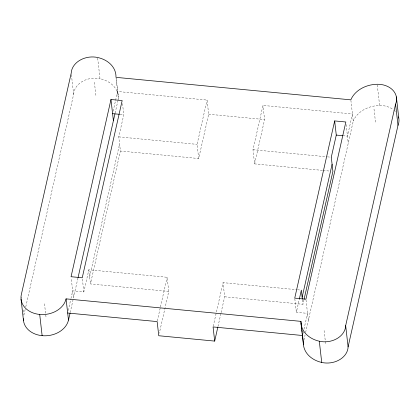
<?xml version="1.0" encoding="UTF-8"?>
<svg xmlns="http://www.w3.org/2000/svg" width="420" height="420" viewBox="0 0 420 420"><rect width="100%" height="100%" fill="white"/><g stroke="black" fill="none" stroke-linecap="round" stroke-linejoin="round"><path stroke-width="0.32" stroke-dasharray="2.1 1.58" d="M25.184 309.419L23.746 315.803L23.604 314.517M25.762 306.868L73.647 94.285L71.374 74.345M68.25 310.485L70.817 299.093M70.959 298.457L72.67 290.861L83.853 291.931L88.841 269.782L167.134 277.279L168.746 291.433L159.338 333.202M113.159 111.116L115.442 100.989M115.584 100.359L117.579 91.497L207.055 100.07L208.666 114.219L198.686 158.524L120.393 151.022L118.781 136.873L123.774 114.718L122.456 103.142M70.198 312.496L73.19 299.203M77.942 278.103L73.474 297.938L71.206 277.998M115.106 113.127L117.815 101.105M117.957 100.469L118.382 98.574L116.041 77.989M89.649 276.859L119.59 143.95M168.746 291.433L90.458 283.931L120.393 151.022M157.295 320.954L160.288 307.661M160.429 307.031L167.134 277.279M198.686 158.524L197.075 144.37L207.055 100.07M213.218 326.308L223.052 282.639L296.777 289.7M322.455 170.378L254.604 163.879L252.992 149.73L262.973 105.425L352.448 113.993L347.456 136.148L343.728 135.791M217.964 326.534L220.962 313.246M221.104 312.611L224.668 296.788L223.052 282.639M254.604 163.879L264.584 119.574L262.973 105.425M303.975 329.18L307.54 313.362L296.352 312.291L299.35 298.998M224.668 296.788L302.957 304.29L303.965 299.817M302.978 333.611L303.403 331.716M303.923 340.058L305.067 334.992M305.634 332.462L353.252 121.07L350.91 100.485M208.666 114.219L264.584 119.574M120.047 114.361L123.774 114.718M118.781 136.873L197.075 144.37M252.992 149.73L326.718 156.791M327.369 156.854L331.286 157.227M323.111 170.441L329.632 171.066M297.428 289.763L301.345 290.136M377.27 84.908L379.612 105.493A26.843 20.953 -6.5 0 0 353.252 121.07M374.01 109.064L375.622 123.212M346.138 124.567L348.264 143.22M324.109 330.577L325.721 344.731M306.002 299.854L308.343 320.434M302.442 299.786L302.957 304.29M294.814 298.783L296.352 312.291M116.277 78.314L118.33 96.322M97.661 58.128L100.007 78.708A26.843 20.953 -6.5 0 1 118.382 98.574M94.406 82.278L96.017 96.432M88.841 269.782L90.458 283.931M82.388 279.069L83.853 291.931M44.504 303.796L46.116 317.945M21.625 297.15L21.772 298.436M23.09 310.018L23.53 313.877M73.647 94.285A20.134 15.713 -6.5 0 1 100.007 78.708M379.612 105.493A20.134 15.713 -6.5 0 1 393.43 109.736M393.85 110.072A20.134 15.713 -6.5 0 1 395.393 111.531"/><path stroke-width="0.63" d="M110.975 99.498L71.059 276.712L82.241 277.783L122.162 100.569L110.975 99.498L113.395 120.724M23.399 318.717A22.78 17.777 -6.5 0 0 43.963 335.785A22.78 17.777 -6.5 0 0 68.486 320.087L70.056 313.126M78.089 277.468L114.965 113.762M67.678 313.016L157.153 321.584L158.765 335.738L214.688 341.093L217.822 327.169M334.661 120.923L294.74 298.137L305.928 299.208L345.844 121.994L334.661 120.923L336.273 135.077L331.286 157.227L332.897 171.376L304.106 299.177M299.35 298.998L301.345 290.136L302.369 299.14M302.148 297.213L332.089 164.304M302.327 333.58L303.356 342.589A27.426 21.404 -6.5 0 0 321.731 362.45A19.903 15.53 -6.5 0 0 348.091 346.873L345.671 325.647L395.572 104.129A20.134 15.713 -6.5 0 0 377.197 84.268A26.843 20.953 -6.5 0 0 350.837 99.845L115.967 77.348A26.843 20.953 -6.5 0 0 97.592 57.482A20.134 15.713 -6.5 0 0 71.227 73.059L21.331 294.578A22.78 17.777 -6.5 0 0 39.706 314.444L42.126 335.669M348.091 346.873L397.992 125.354A20.134 15.713 -6.5 0 0 398.506 116.923M112.586 113.647L119.422 114.303M336.273 135.077L343.108 135.728M39.706 314.444A22.78 17.777 -6.5 0 0 66.066 298.862L300.935 321.363A27.426 21.404 -6.5 0 0 319.31 341.224L321.731 362.45M302.547 335.512L213.077 326.944L214.688 341.093M396.37 96.883L398.79 118.109M395.572 104.129L397.992 125.354M300.935 321.363L301.744 328.435M301.891 329.721L302.18 332.294M301.03 323.6L303.45 344.825M66.066 298.862L68.486 320.087M21.058 299.24L23.478 320.465M345.671 325.647A19.903 15.53 -6.5 0 1 319.31 341.224"/></g></svg>
